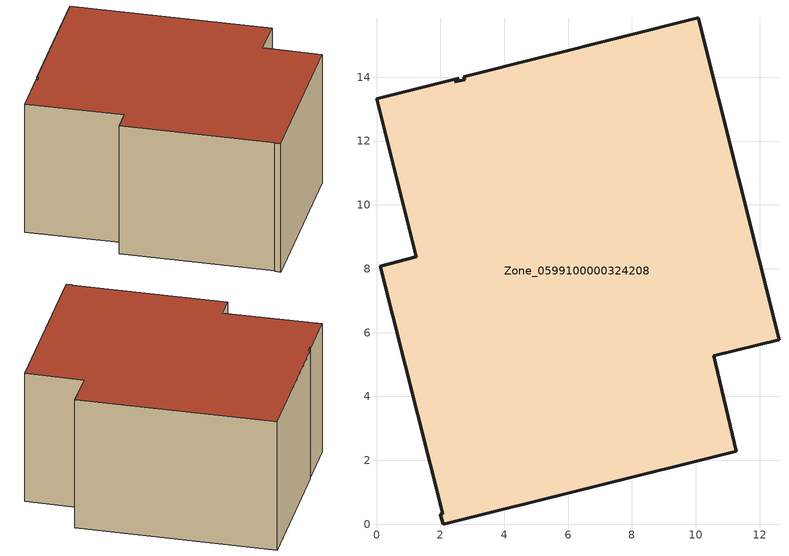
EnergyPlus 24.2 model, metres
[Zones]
Zone_0599100000324208
 floor ground (C_G): 0,13.33 2.57,13.97 2.45,13.85 2.76,13.92 2.74,14.02 10.08,15.86 12.61,5.77 10.56,5.27 11.27,2.29 2.09,0 2,0.31 2.07,0.33 0.11,8.08 1.24,8.37 z0
 wall outside (C_F): 10.56,5.27 12.61,5.77 10.08,15.86 2.74,14.02 2.76,13.92 2.45,13.85 2.57,13.97 0,13.33 1.24,8.37 0.11,8.08 2.07,0.33 2,0.31 2.09,0 11.27,2.29 10.56,5.27 z0:7.33
 roof outside (C_R): 2.57,13.97 0,13.33 1.24,8.37 0.11,8.08 2.07,0.33 2,0.31 2.09,0 11.27,2.29 10.56,5.27 12.61,5.77 10.08,15.86 2.74,14.02 2.76,13.92 2.45,13.85 z7.33
[BUILDING]
Pand.0599100000324208: North Axis=0; Terrain=City; Loads Convergence Tolerance Value=0.04; Temperature Convergence Tolerance Value=0.4; Solar Distribution=FullExterior; Maximum Number of Warmup Days=25; Minimum Number of Warmup Days=1
[Site:Location]
Rotterdam.The.Hague.AP_ZH_NLD Design_Conditions: Latitude=51.96; Longitude=4.45; Time Zone=1; Elevation=-4.5
[SITE:GROUNDTEMPERATURE:BUILDINGSURFACE]
18, 18, 18, 18, 18, 18, 18, 18, 18, 18, 18, 18
[MATERIAL] Thermal Absorptance=0.9; Solar Absorptance=0.7; Visible Absorptance=0.7
Name | Roughness | Thickness | Conductivity | Density | Specific Heat
G.D.1992-2005 | MediumSmooth | 0.15 | 0.06 | 540 | 1210
F.D.1992-2005 | Rough | 0.3 | 0.12 | 1920 | 840
R.D.1992-2005 | MediumRough | 0.2 | 0.08 | 1500 | 1000
[CONSTRUCTION]
C_G: G.D.1992-2005
C_F: F.D.1992-2005
C_R: R.D.1992-2005
[ZONE]
Zone_0599100000324208: Type=1; Multiplier=1; Ceiling Height=Autocalculate; Volume=Autocalculate; Floor Area=autocalculate; Part of Total Floor Area=Yes
[ZONEINFILTRATION:DESIGNFLOWRATE]
Infil_Zone_0599100000324208: Zone or ZoneList or Space or SpaceList=Zone_0599100000324208; Schedule=AlwaysOn; Design Flow Rate Calculation Method=Flow/Area; Flow Rate per Floor Area=0.0021; Constant Term Coefficient=1; Temperature Term Coefficient=0; Velocity Term Coefficient=0; Velocity Squared Term Coefficient=0
[HVACTEMPLATE:ZONE:IDEALLOADSAIRSYSTEM]
Zone_0599100000324208: Maximum Heating Supply Air Temperature=50; Minimum Cooling Supply Air Temperature=13; Maximum Heating Supply Air Humidity Ratio=0.0156; Minimum Cooling Supply Air Humidity Ratio=0.0077; Heating Limit=NoLimit; Cooling Limit=NoLimit; Dehumidification Control Type=ConstantSensibleHeatRatio; Cooling Sensible Heat Ratio=0.7; Dehumidification Setpoint=60; Humidification Control Type=None; Humidification Setpoint=30; Outdoor Air Method=None; Outdoor Air Flow Rate per Person=0.00944; Outdoor Air Flow Rate per Zone Floor Area=0; Outdoor Air Flow Rate per Zone=0; Demand Controlled Ventilation Type=None; Outdoor Air Economizer Type=NoEconomizer; Heat Recovery Type=None; Sensible Heat Recovery Effectiveness=0.7; Latent Heat Recovery Effectiveness=0.65
[ZONECONTROL:THERMOSTAT]
ThermostatControl_Zone_0599100000324208: Zone or ZoneList=Zone_0599100000324208; Control Type Schedule=DualSetpointControlType; Control 1=Thermostat_Zone_0599100000324208; Temperature Difference Between Cutout And Setpoint=0
[THERMOSTATSETPOINT:DUALSETPOINT]
Thermostat_Zone_0599100000324208: Heating Setpoint Temperature Schedule=HeatingSetpoint_Zone_0599100000324208; Cooling Setpoint Temperature Schedule=CoolingSetpoint_Zone_0599100000324208
[SCHEDULE:COMPACT]
HeatingSetpoint_Zone_0599100000324208: Through: 12/31, For: AllDays, Until: 24:00, 21
CoolingSetpoint_Zone_0599100000324208: Through: 12/31, For: AllDays, Until: 24:00, 24
DualSetpointControlType: Through: 12/31, For: AllDays, Until: 24:00, 4
AlwaysOn: Through: 12/31, For: AllDays, Until: 24:00, 1
